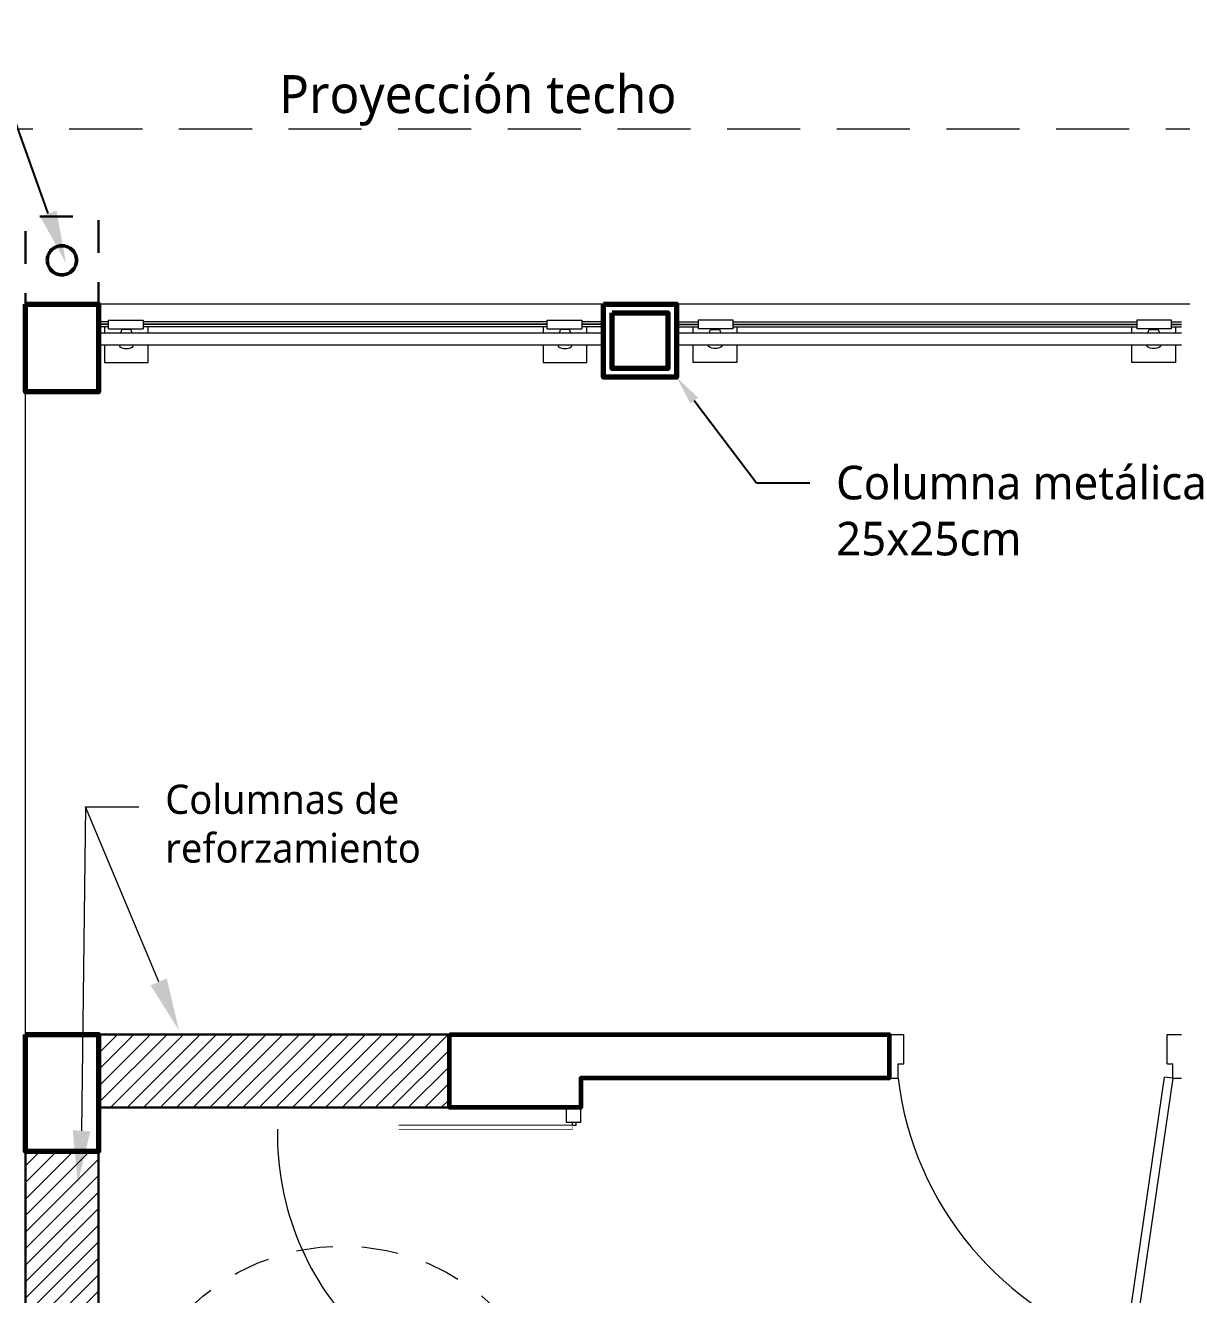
# Model space of a CAD drawing. Header units: millimetres. Extents: x 1 to 121, y 0 to 90.
# Drawn here: x 67.399 to 71.354, y 21.726 to 26.068 of the extents above; entities that cross this region are included whole.
import ezdxf
from ezdxf import colors
from ezdxf.entities.mleader import LeaderData, LeaderLine
from ezdxf.math import Vec2, Vec3

# ---------------------------------------------------------------- set-up
doc = ezdxf.new("R2010")
doc.units = ezdxf.units.MM
doc.set_wipeout_variables(frame=1)
for name, pattern in [('ACAD_ISO10W100', [18.5, 12, -3, 0.5, -3]), ('DASHED2', [0.375, 0.25, -0.125]), ('HIDDEN2', [0.1875, 0.125, -0.0625])]:
    doc.linetypes.add(name, pattern=pattern)
for name, color, linetype, lineweight in [('A-FLOR-HRAL', 11, 'Continuous', 9), ('COLUMNAS 50', 32, 'Continuous', 70), ('COLUMNAS REFOR.', 40, 'Continuous', 25), ('grafo 2', 31, 'Continuous', 20), ('GRAFO00', 7, 'Continuous', 0), ('I.S.-TUB SAP 0.5', 110, 'ACAD_ISO10W100', 50), ('Letras El', 9, 'Continuous', 5), ('letras sr', 7, 'Continuous', 5), ('linea0016', 144, 'HIDDEN2', 9), ('Muebles', 252, 'Continuous', 0), ('Muros el', 144, 'Continuous', 60), ('proyecciones', 1, 'DASHED2', 5), ('puertas', 7, 'Continuous', 5), ('Puertas El', 21, 'Continuous', 15), ('Tabiques El', 7, 'Continuous', 15)]:
    doc.layers.add(name, color=color, linetype=linetype, lineweight=lineweight)
doc.styles.add('Generales', font='trebuc.ttf', dxfattribs={"height": 0.1})
doc.styles.add('Santa Rosa 1 50', font='trebuc.ttf')
doc.styles.get("Standard").update_dxf_attribs({"font": 'arial.ttf'})

# ---------------------------------------------------------------- blocks, each defined once
blk = doc.blocks.new('Barandilla - 50 x 12mm-V82-Nivel 2')
at = {"layer": 'A-FLOR-HRAL'}
for p, q in [((-26.8, 93), (-88, 93)), ((-88, 93), (-88, 18.2)), ((34.1, 93), (13.2, 93)), ((27, 79.4), (57, 79.4)), ((27, 79.4), (27, -39.6)), ((57, 79.4), (57, -39.6)), ((-88, 18.2), (-88, -56.6)), ((24.9, 2.6), (25.1, 33.6)), ((57, -39.6), (27, -39.6)), ((-88, -56.6), (-26.7, -56.6)), ((13.2, -56.6), (34.1, -56.6))]:
    blk.add_line(p, q, dxfattribs=at)
for centre, radius, start, end in [((-0.6, 18.2), 39.4, 144.0345, 215.4043), ((-19.3, -77.8), 119.9, 93.5704, 96.3187), ((-18.3, 114.4), 119.9, 285.3761, 291.1568), ((-19.3, -77.8), 119.9, 68.282, 74.1525), ((-18.3, 114.4), 119.9, 263.1201, 265.9848)]:
    blk.add_arc(centre, radius, start, end, dxfattribs=at)
blk = doc.blocks.new('Barandilla - 50 x 12mm-V83-Nivel 2')
at = {"layer": 'A-FLOR-HRAL'}
for p, q in [((-26.8, 93), (-88, 93)), ((-88, 93), (-88, 18.2)), ((34.1, 93), (13.1, 93)), ((27, 79.4), (57, 79.4)), ((27, 79.4), (27, -39.6)), ((57, 79.4), (57, -39.6)), ((-88, 18.2), (-88, -56.6)), ((24.9, 2.6), (25.1, 33.6)), ((57, -39.6), (27, -39.6)), ((-88, -56.6), (-26.8, -56.6)), ((13.2, -56.6), (34.1, -56.6))]:
    blk.add_line(p, q, dxfattribs=at)
for centre, radius, start, end in [((-0.6, 18.2), 39.4, 144.0345, 215.4043), ((-19.3, -77.8), 119.9, 93.584, 96.3187), ((-19.3, -77.8), 119.9, 68.282, 74.1818), ((-18.3, 114.4), 119.9, 285.354, 291.1568), ((-18.3, 114.4), 119.9, 263.1201, 265.9625)]:
    blk.add_arc(centre, radius, start, end, dxfattribs=at)
blk = doc.blocks.new('Barandilla - Barandilla-616740-Nivel 2')
at = {"layer": 'A-FLOR-HRAL'}
for p, q in [((85687.2, 39638), (85761.1, 39638)), ((85880.2, 39638), (87261.1, 39638)), ((87380.1, 39638), (87414.4, 39638)), ((85687.2, 39630), (85761.1, 39630)), ((85687.2, 39628.4), (85761.1, 39628.4)), ((85687.2, 39620.4), (85761.1, 39620.4)), ((87414.4, 39599.5), (85687.2, 39599.5)), ((85880.2, 39630), (87261.1, 39630)), ((85880.2, 39628.4), (87261.1, 39628.4)), ((85880.2, 39620.4), (87261.1, 39620.4)), ((87380.1, 39630), (87414.4, 39630)), ((87380.1, 39628.4), (87414.4, 39628.4)), ((87380.1, 39620.4), (87414.4, 39620.4)), ((85687.2, 39559.5), (87414.4, 39559.5))]:
    blk.add_line(p, q, dxfattribs=at)
at = {"extrusion": (0, 0, -1), "zscale": -1, "rotation": 90.00000000000031}
for name, p in [('Barandilla - 50 x 12mm-V83-Nivel 2', (-85800.8, 39586.3)), ('Barandilla - 50 x 12mm-V82-Nivel 2', (-87300.8, 39586.3))]:
    blk.add_blockref(name, p, dxfattribs=at)
blk = doc.blocks.new('Barandilla - 50 x 12mm-V84-Nivel 2')
at = {"layer": 'A-FLOR-HRAL'}
for p, q in [((-26.8, 93), (-88, 93)), ((-88, 93), (-88, 18.2)), ((34.1, 93), (13.2, 93)), ((27, 79.4), (57, 79.4)), ((27, 79.4), (27, -39.6)), ((57, 79.4), (57, -39.6)), ((-88, 18.2), (-88, -56.6)), ((24.9, 2.6), (25.1, 33.6)), ((57, -39.6), (27, -39.6)), ((-88, -56.6), (-26.7, -56.6)), ((13.2, -56.6), (34.1, -56.6))]:
    blk.add_line(p, q, dxfattribs=at)
for centre, radius, start, end in [((-0.6, 18.2), 39.4, 144.0345, 215.4043), ((-19.3, -77.8), 119.9, 93.5704, 96.3187), ((-19.3, -77.8), 119.9, 68.282, 74.1675), ((-18.3, 114.4), 119.9, 285.3539, 291.1568), ((-18.3, 114.4), 119.9, 263.1201, 265.9848)]:
    blk.add_arc(centre, radius, start, end, dxfattribs=at)
blk = doc.blocks.new('Barandilla - 50 x 12mm-V8-Nivel 2')
at = {"layer": 'A-FLOR-HRAL'}
for p, q in [((-26.8, 93), (-88, 93)), ((-88, 93), (-88, 18.2)), ((34.1, 93), (13.2, 93)), ((27, 79.4), (57, 79.4)), ((27, 79.4), (27, -39.6)), ((57, 79.4), (57, -39.6)), ((-88, 18.2), (-88, -56.6)), ((24.9, 2.6), (25.1, 33.6)), ((57, -39.6), (27, -39.6)), ((-88, -56.6), (-26.8, -56.6)), ((13.2, -56.6), (34.1, -56.6))]:
    blk.add_line(p, q, dxfattribs=at)
for centre, radius, start, end in [((-0.6, 18.2), 39.4, 144.0345, 215.4043), ((-19.3, -77.8), 119.9, 93.584, 96.3187), ((-18.3, 114.4), 119.9, 285.3761, 291.1568), ((-19.3, -77.8), 119.9, 68.282, 74.1525), ((-18.3, 114.4), 119.9, 263.1201, 265.9625)]:
    blk.add_arc(centre, radius, start, end, dxfattribs=at)
blk = doc.blocks.new('Barandilla - Barandilla-616799-Nivel 2')
at = {"layer": 'A-FLOR-HRAL'}
for p, q in [((83744.3, 39638), (83710.1, 39638)), ((85244.3, 39638), (83863.3, 39638)), ((85437.2, 39638), (85363.3, 39638)), ((83744.3, 39630), (83710.1, 39630)), ((83744.3, 39628.4), (83710.1, 39628.4)), ((83744.3, 39620.4), (83710.1, 39620.4)), ((85437.2, 39599.5), (83710.1, 39599.5)), ((85244.3, 39630), (83863.3, 39630)), ((85244.3, 39628.4), (83863.3, 39628.4)), ((85244.3, 39620.4), (83863.3, 39620.4)), ((85437.2, 39630), (85363.3, 39630)), ((85437.2, 39628.4), (85363.3, 39628.4)), ((85437.2, 39620.4), (85363.3, 39620.4)), ((83710.1, 39559.5), (85437.2, 39559.5))]:
    blk.add_line(p, q, dxfattribs=at)
at = {"rotation": 89.99999999999972}
for name, p in [('Barandilla - 50 x 12mm-V84-Nivel 2', (83823.6, 39586.3)), ('Barandilla - 50 x 12mm-V8-Nivel 2', (85323.6, 39586.3))]:
    blk.add_blockref(name, p, dxfattribs=at)
blk = doc.blocks.new('A$C2B14624A')
at = {"layer": 'puertas'}
for p, q in [((1.0375, 0.0284), (1.0375, 0.6222)), ((1.0495, 0.0164), (1.0495, 0.6222)), ((0.0648, 0.0262), (0.0615, 0.0262)), ((0.0743, 0.0134), (0.0615, 0.0134)), ((0.0648, 0.0262), (0.0648, 0.0167)), ((0.0648, 0.0167), (0.0743, 0.0167)), ((0.0743, 0.0134), (0.0743, 0.0167)), ((1.0375, 0.0284), (1.0615, 0.0284)), ((1.0495, 0.0164), (1.0615, 0.0164)), ((1.0495, 0.0164), (1.0615, 0.0164)), ((1.0495, 0.0164), (1.0615, 0.0164))]:
    blk.add_line(p, q, dxfattribs=at)
blk.add_arc((1.0173, 0.0835), 0.9543, 88.7865, 183.9487, dxfattribs=at)
at = {"layer": 'Tabiques El'}
for p, q in [((0, 0.031), (0, 0.034)), ((0.0085, 0.034), (0, 0.034)), ((0, 0.019), (0, 0.016)), ((0.0085, 0.016), (0, 0.016)), ((0.0085, 0.0425), (0.0115, 0.0425)), ((0.0085, 0.0425), (0.0085, 0.034)), ((0.0085, 0.0075), (0.0085, 0.016)), ((0.0085, 0.0075), (0.0115, 0.0075))]:
    blk.add_line(p, q, dxfattribs=at)
blk.add_lwpolyline([(0.0115, 0), (0.0115, 0.05), (0.0615, 0.05), (0.0615, 0)], close=True, dxfattribs=at)
blk.add_wipeout([(1.0495, 0.0284), (1.0375, 0.0284), (1.0375, 1.0376), (1.0495, 1.0376)]).dxf.layer = 'puertas'
blk = doc.blocks.new('puerta 1.00')
at = {"layer": 'Puertas El'}
for p, q in [((165.7653, -11.935), (165.7653, -11.885)), ((165.9153, -11.915), (165.9153, -11.885)), ((165.8653, -11.935), (165.7653, -11.935)), ((165.9153, -11.915), (165.8653, -11.915)), ((165.8653, -11.935), (165.8653, -11.915)), ((165.9153, -11.915), (165.9109, -11.9447)), ((165.9153, -11.915), (166.8454, -12.0506)), ((165.9109, -11.9447), (166.8411, -12.0803)), ((166.76, -12.0129), (166.7629, -11.9931)), ((166.76, -12.0129), (166.7996, -12.0187)), ((166.7629, -11.9931), (166.8024, -11.9989)), ((166.7663, -12.0391), (166.7699, -12.0143)), ((166.7897, -12.0172), (166.7861, -12.042)), ((166.7996, -12.0187), (166.8024, -11.9989)), ((166.7619, -12.0688), (166.7583, -12.0935)), ((166.8454, -12.0506), (166.8411, -12.0803)), ((166.8454, -12.0506), (166.8411, -12.0803)), ((166.8454, -12.0506), (166.8411, -12.0803)), ((166.7484, -12.0921), (166.7456, -12.1118)), ((166.7456, -12.1118), (166.7851, -12.1176)), ((166.7484, -12.0921), (166.788, -12.0978)), ((166.7817, -12.0716), (166.7781, -12.0964)), ((166.788, -12.0978), (166.7851, -12.1176)), ((165.7653, -12.855), (165.7653, -12.835)), ((165.7653, -12.885), (165.7653, -12.835)), ((165.8653, -12.835), (165.7653, -12.835)), ((165.8653, -12.855), (165.8653, -12.835)), ((165.9153, -12.855), (165.8653, -12.855)), ((165.9153, -12.885), (165.9153, -12.855))]:
    blk.add_line(p, q, dxfattribs=at)
at = {"layer": 'Puertas El', "linetype": 'ByBlock'}
blk.add_arc((165.7822, -11.7554), 1.1076, 276.8989, 342.9435, dxfattribs=at)

msp = doc.modelspace()

# ---------------------------------------------------------------- hatches: boundary and pattern name
at = {"layer": 'Muebles'}
h = msp.add_hatch(dxfattribs=at)
h.set_pattern_fill('ANSI31', color=256, scale=0.32, angle=180)
h.set_pattern_definition([(225, (15.207815, -34.07631), (0.028284271, -0.028284271), [])])
h.paths.add_polyline_path([(67.6494, 22.616), (68.8494, 22.616), (68.8494, 22.366), (67.6494, 22.366)])
h = msp.add_hatch(dxfattribs=at)
h.set_pattern_fill('ANSI31', color=256, scale=0.32, angle=180)
h.set_pattern_definition([(225, (26.963533, -33.769517), (0.028284271, -0.028284271), [])])
h.paths.add_polyline_path([(67.3994, 21.216), (67.6494, 21.216), (67.6494, 22.216), (67.3994, 22.216)])

# ---------------------------------------------------------------- linework, layer by layer
at = {"lineweight": 0}
for p, q in [((67.3994, 22.616), (67.3995, 25.1138)), ((67.3994, 22.616), (67.3995, 25.1138)), ((107.0914, 25.1138), (67.6493, 25.114))]:
    msp.add_line(p, q, dxfattribs=at)
at = {"color": 7, "lineweight": 0}
for points in [[(67.883, 22.8072), (67.9248, 22.6296), (67.8276, 22.7841)], [(67.6213, 22.284), (67.5786, 22.1066), (67.5614, 22.2882)]]:
    msp.add_solid(points, dxfattribs=at)
at = {"layer": 'COLUMNAS 50', "linetype": 'Continuous'}
for points in [[(67.3995, 25.1138), (67.6495, 25.1138), (67.6495, 24.8138), (67.3995, 24.8138), (67.3995, 25.1138)], [(69.3765, 25.1138), (69.6265, 25.1138), (69.6265, 24.8638), (69.3765, 24.8638), (69.3765, 25.1138)], [(67.3994, 22.616), (67.6494, 22.616), (67.6494, 22.216), (67.3994, 22.216), (67.3994, 22.616)]]:
    msp.add_lwpolyline(points, dxfattribs=at)
msp.add_lwpolyline([(69.4065, 25.0838), (69.5965, 25.0838), (69.5965, 24.8938), (69.4065, 24.8938)], close=True, dxfattribs=at)
at = {"layer": 'COLUMNAS REFOR.', "lineweight": 30}
for points in [[(67.6494, 22.616), (68.8494, 22.616), (68.8494, 22.366), (67.6494, 22.366)], [(67.3994, 21.216), (67.6494, 21.216), (67.6494, 22.216), (67.3994, 22.216)]]:
    msp.add_lwpolyline(points, close=True, dxfattribs=at)
at = {"layer": 'GRAFO00', "color": 252, "linetype": 'DASHED2', "lineweight": 0}
msp.add_lwpolyline([(97.3727, 25.7138), (107.9414, 25.7138), (107.9414, 15.4219), (66.7994, 15.4219), (66.7994, 25.7138), (93.874, 25.7138)], dxfattribs=at)
at = {"layer": 'I.S.-TUB SAP 0.5'}
msp.add_circle((67.5243, 25.264), 0.05, dxfattribs=at)
at = {"layer": 'Letras El', "color": 7}
for q in [(67.5914, 22.2861), (67.7875, 23.3944)]:
    msp.add_line((67.6049, 23.3944), q, dxfattribs=at)
at = {"layer": 'Letras El'}
msp.add_lwpolyline([(67.8553, 22.7956), (67.6049, 23.3944)], dxfattribs=at)
at = {"layer": 'linea0016', "linetype": 'HIDDEN2', "lineweight": 30, "ltscale": 0.9, "flags": 128}
msp.add_lwpolyline([(67.3993, 25.114), (67.6493, 25.114), (67.6493, 25.414), (67.3993, 25.414)], close=True, dxfattribs=at)
at = {"layer": 'Muros el', "ltscale": 0.05}
msp.add_lwpolyline([(68.8494, 22.616), (70.3537, 22.6163), (70.3537, 22.466), (69.2993, 22.466), (69.2993, 22.366), (68.8494, 22.366)], close=True, dxfattribs=at)

# ---------------------------------------------------------------- block references
at = {"layer": 'A-FLOR-HRAL', "xscale": 0.001, "yscale": 0.001, "zscale": 0.001}
for name in ['Barandilla - Barandilla-616799-Nivel 2', 'Barandilla - Barandilla-616740-Nivel 2']:
    msp.add_blockref(name, (-16.0608, -14.5843), dxfattribs=at)
at = {"layer": 'Puertas El', "rotation": 270}
msp.add_blockref('puerta 1.00', (83.2387, 188.3813), dxfattribs=at)

# ---------------------------------------------------------------- texts
at = {"layer": 'Letras El', "insert": (67.8775, 23.4704), "char_height": 0.1, "width": 1.469178, "attachment_point": 1, "style": 'Santa Rosa 1 50'}
msp.add_mtext('Columnas de reforzamiento', dxfattribs=at)
at = {"layer": 'letras sr', "insert": (68.267, 25.8975), "char_height": 0.13, "attachment_point": 1, "style": 'Generales'}
msp.add_mtext('Proyección techo ', dxfattribs=at)

# ---------------------------------------------------------------- leaders
at = {"layer": 'letras sr', "linetype": 'Continuous'}
ml = msp.add_multileader_mtext('Standard', dxfattribs=at)
ml.set_content('{\\fTrebuchet MS|b1|i0|c0|p34;Baja montante\\Ptubo de agua pluvial}', color=256)
ml.set_leader_properties()
ml.build(insert=Vec2(0, 0))
ml.multileader.update_dxf_attribs({"dogleg_length": 0.36, "arrow_head_size": 0.18})
ctx = ml.context
ctx.base_point, ctx.char_height, ctx.arrow_head_size, ctx.landing_gap_size, ctx.plane_origin = Vec3(65.4331, 25.9969), 0.1, 0.18, 0.09, Vec3(67.1795, 26.66)
ctx.text_align_type = 2
notes = []
notes.append((ctx, [(0, (1, 1, 0), (67.2724, 25.9969), (-1, 0), 0.36, [(0, [(67.5384, 25.2544)], 0, [])])]))
ctx.mtext.insert, ctx.mtext.width, ctx.mtext.alignment, ctx.mtext.flow_direction = Vec3(66.8224, 26.0611), 1.571009, 3, 5
at = {"layer": 'letras sr'}
ml = msp.add_multileader_mtext('Standard', dxfattribs=at)
ml.set_content('Columna metálica 25x25cm', color=256, style='Generales')
ml.set_leader_properties()
ml.build(insert=Vec2(0, 0))
ml.multileader.update_dxf_attribs({"text_right_attachment_type": 6, "dogleg_length": 0.1826, "arrow_head_size": 0.1})
ctx = ml.context
ctx.base_point, ctx.char_height, ctx.arrow_head_size, ctx.landing_gap_size, ctx.plane_origin = Vec3(70.0819, 24.5029), 0.115, 0.1, 0.09, Vec3(69.6385, 26.0157)
ctx.right_attachment = 6
notes.append((ctx, [(0, (1, 1, 0), (69.8992, 24.5029), (1, 0), 0.1826, [(0, [(69.6265, 24.8638)], 0, [])])]))
ctx.mtext.insert, ctx.mtext.width, ctx.mtext.flow_direction = Vec3(70.1719, 24.5612), 1.753258, 5
for ctx, leaders in notes:
    for number, flags, end, landing, length, lines in leaders:
        leader = LeaderData()
        leader.index, (leader.has_last_leader_line, leader.has_dogleg_vector, leader.attachment_direction) = number, flags
        leader.last_leader_point, leader.dogleg_vector, leader.dogleg_length = Vec3(end), Vec3(landing), length
        for number, points, colour, breaks in lines:
            line = LeaderLine()
            line.index, line.vertices, line.color, line.breaks = number, Vec3.list(points), colors.encode_raw_color(colour), breaks
            leader.lines.append(line)
        ctx.leaders.append(leader)

# ---------------------------------------------------------------- next in the draw order: block references
at = {"layer": 'grafo 2', "color": 251, "true_color": 0x636466, "rotation": 89.99999999999999}
msp.add_blockref('A$C2B14624A', (69.2993, 21.2546), dxfattribs=at)

# ---------------------------------------------------------------- next in the draw order: linework, layer by layer
at = {"layer": 'proyecciones', "linetype": 'HIDDEN2'}
msp.add_circle((68.4836, 21.1424), 0.75, dxfattribs=at)
at = {"layer": 'Tabiques El'}
msp.add_lwpolyline([(69.2493, 22.316), (69.2993, 22.316), (69.2993, 22.366), (69.2493, 22.366)], close=True, dxfattribs=at)

doc.saveas('drawing.dxf')
